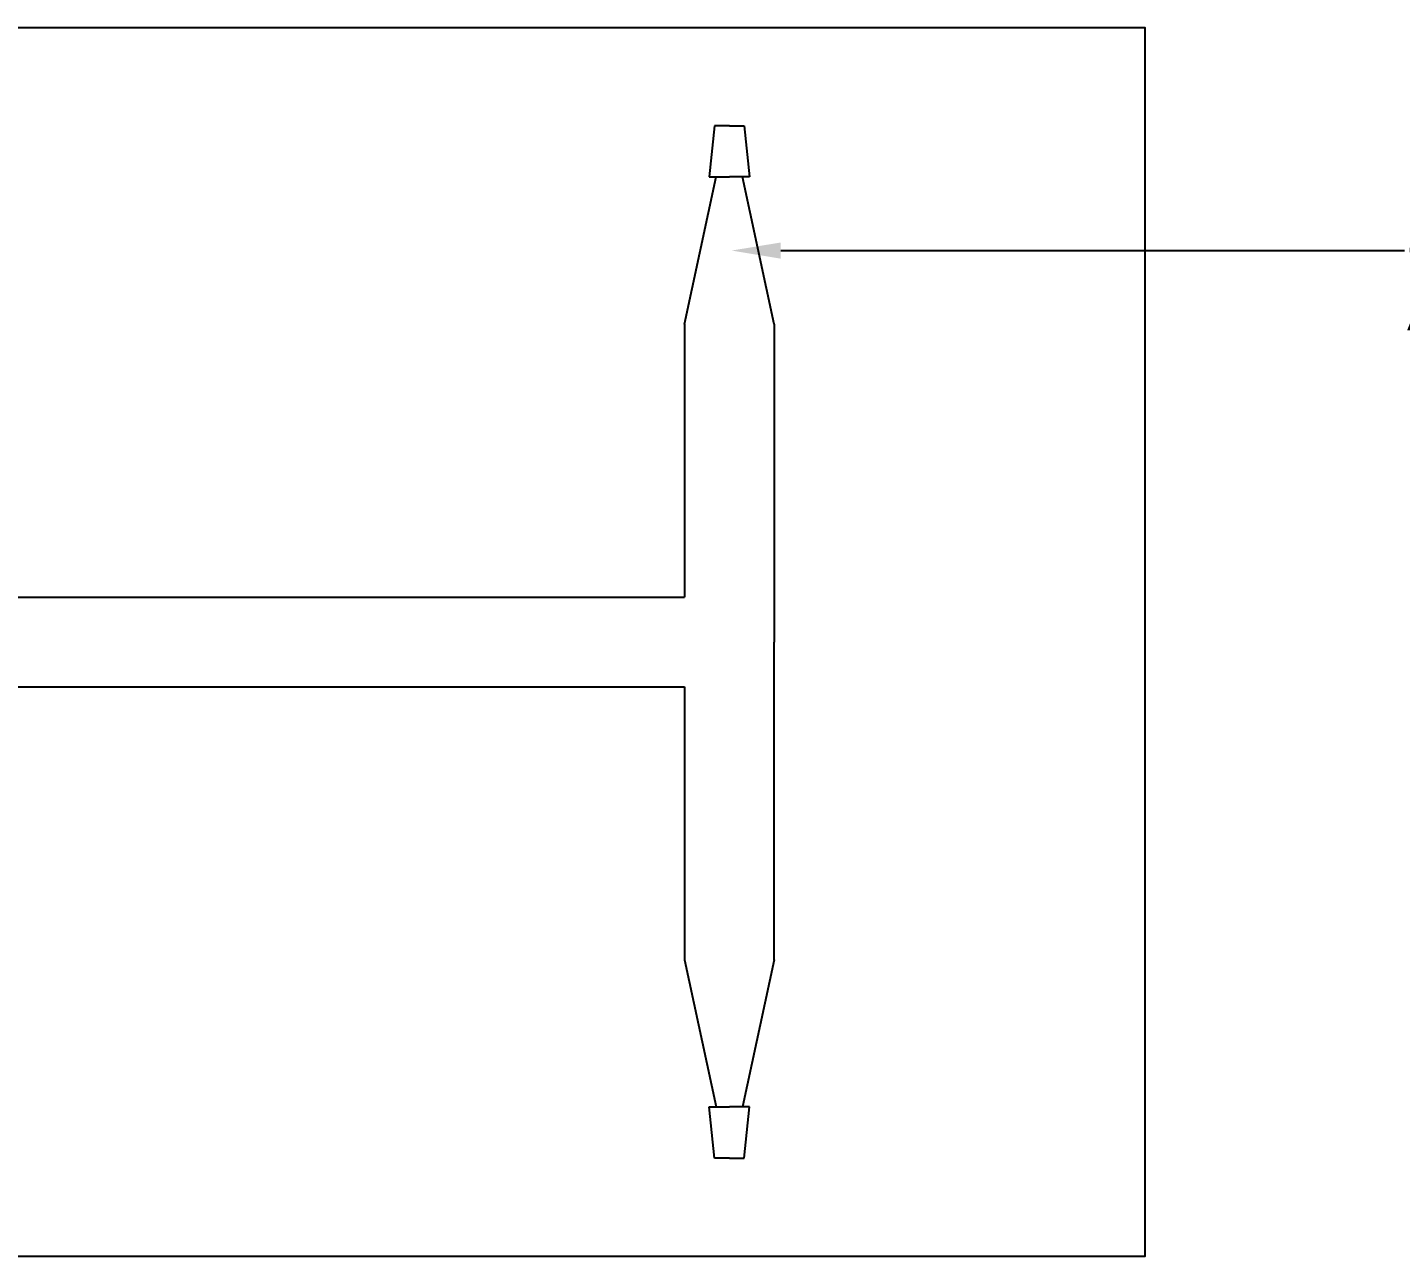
# Model space of a CAD drawing. Header units: millimetres. Extents: x 8562 to 17639, y 1241 to 3435.
# Drawn here: x 9679 to 10796, y 1249 to 2249 of the extents above; entities that cross this region are included whole.
import ezdxf
from ezdxf import colors
from ezdxf.entities.mleader import LeaderData, LeaderLine
from ezdxf.math import Vec2, Vec3

# ---------------------------------------------------------------- set-up
doc = ezdxf.new("R2010")
doc.units = ezdxf.units.MM
doc.layers.add('Annotations', color=30, linetype='Continuous')
doc.styles.get("Standard").update_dxf_attribs({"font": 'arial.ttf'})

msp = doc.modelspace()

# ---------------------------------------------------------------- linework, layer by layer
for p, q in [((10237.8, 2169), (10233.5, 2127.4)), ((10250, 2169), (10237.8, 2169)), ((10250, 2169), (10262.1, 2169)), ((10262.1, 2169), (10266.4, 2127.4)), ((10213.5, 2007.5), (10239.2, 2127.4)), ((10233.5, 2127.4), (10250, 2127.4)), ((10266.4, 2127.4), (10250, 2127.4)), ((10286.5, 2007.5), (10260.7, 2127.4)), ((10213.5, 2007.5), (10213.5, 1785.5)), ((10286.5, 2007.5), (10286.5, 1749)), ((9590, 1785.5), (10213.5, 1785.5)), ((10286.5, 1490.5), (10286.5, 1749)), ((9590, 1712.5), (10213.5, 1712.5)), ((10213.5, 1712.5), (10213.5, 1490.5)), ((10213.5, 1490.5), (10239.2, 1370.7)), ((10286.5, 1490.5), (10260.7, 1370.7)), ((10237.8, 1329), (10233.5, 1370.7)), ((10233.5, 1370.7), (10250, 1370.7)), ((10266.4, 1370.7), (10250, 1370.7)), ((10262.1, 1329), (10266.4, 1370.7)), ((10250, 1329), (10237.8, 1329)), ((10250, 1329), (10262.1, 1329))]:
    msp.add_line(p, q)
msp.add_lwpolyline([(9590, 1249), (8592, 1249), (8592, 2249), (9590, 2249), (10588, 2249), (10588, 1249)], close=True)

# ---------------------------------------------------------------- leaders
at = {"layer": 'Annotations'}
ml = msp.add_multileader_mtext('Standard', dxfattribs=at)
ml.set_content('Cherry wood beam to base of table\\PAffixed with screws', color=256)
ml.set_leader_properties()
ml.build(insert=Vec2(0, 0))
ml.multileader.update_dxf_attribs({"arrow_head_size": 40, "scale": 10})
ctx = ml.context
ctx.base_point, ctx.scale, ctx.char_height, ctx.arrow_head_size, ctx.plane_origin = Vec3(10799.5, 2067.5), 10, 30, 40, Vec3(10273.6, 2067.5)
notes = []
notes.append((ctx, [(0, (1, 1, 0), (10635.7, 2067.5), (1, 0), 163.8, [(0, [(10251.8, 2067.5)], 0, [])])]))
ctx.mtext.insert, ctx.mtext.width, ctx.mtext.flow_direction = Vec3(10801.5, 2082.7), 683.721, 5
for ctx, leaders in notes:
    for number, flags, end, landing, length, lines in leaders:
        leader = LeaderData()
        leader.index, (leader.has_last_leader_line, leader.has_dogleg_vector, leader.attachment_direction) = number, flags
        leader.last_leader_point, leader.dogleg_vector, leader.dogleg_length = Vec3(end), Vec3(landing), length
        for number, points, colour, breaks in lines:
            line = LeaderLine()
            line.index, line.vertices, line.color, line.breaks = number, Vec3.list(points), colors.encode_raw_color(colour), breaks
            leader.lines.append(line)
        ctx.leaders.append(leader)

doc.saveas('drawing.dxf')
